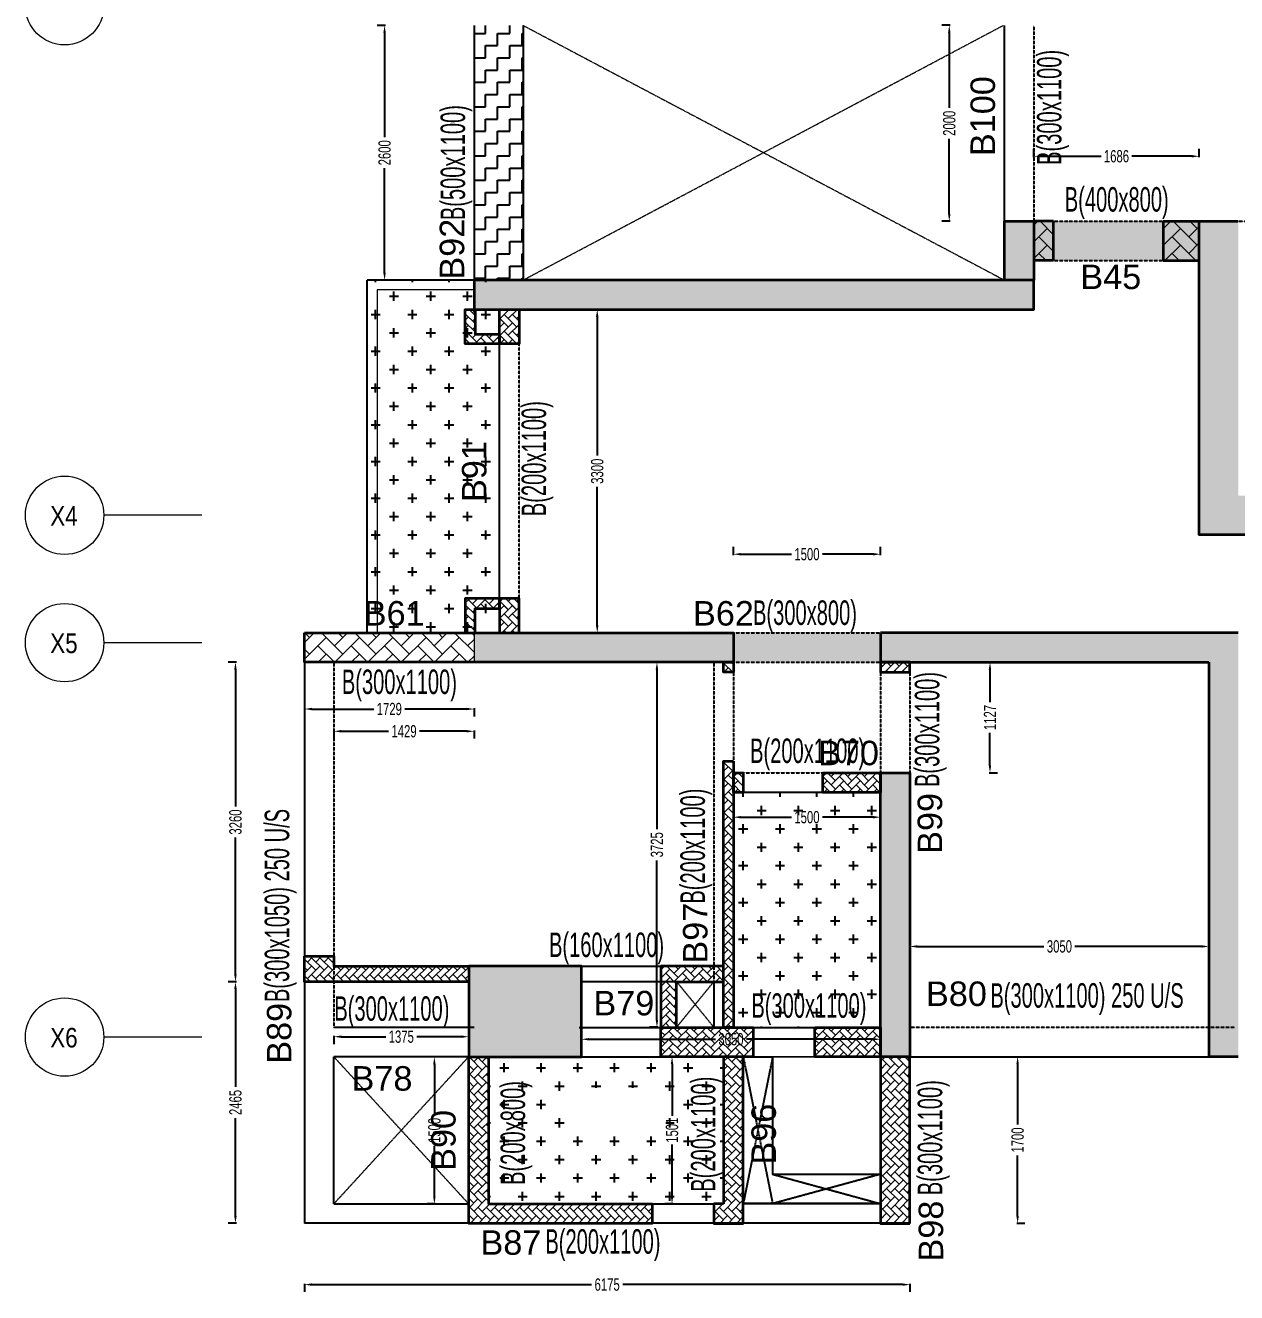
# Model space of a CAD drawing. Header units: millimetres. Extents: x 2116 to 61891, y 4333 to 33436.
# Drawn here: x 2116 to 14471, y 5499 to 18432 of the extents above; entities that cross this region are included whole.
import ezdxf
from ezdxf.enums import TextEntityAlignment as Align

# ---------------------------------------------------------------- set-up
doc = ezdxf.new("R2010")
doc.units = ezdxf.units.MM
doc.linetypes.add('Grid Line', pattern=[2222.5, 1270, -317.5, 317.5, -317.5])
doc.linetypes.add('HIDDEN', pattern=[0.375, 0.25, -0.125])
doc.layers.get('Defpoints').update_dxf_attribs({"color": 1, "lineweight": 0})
for name, color, linetype, lineweight in [('A-GRIDS', 8, 'Continuous', 9), ('A-HIDD-ABVE', 8, 'HIDDEN', 20), ('S-BEAM-IDEN', 2, 'Continuous', 9), ('S-COL HATCH', 9, 'Continuous', 0), ('S-COLS', 5, 'Continuous', 35), ('S-GRIDS', 8, 'Continuous', 9), ('S-WALL', 4, 'Continuous', 18)]:
    doc.layers.add(name, color=color, linetype=linetype, lineweight=lineweight)
for name, color, linetype in [('Beam Nos', 7, 'Continuous'), ('changes', 7, 'Continuous'), ('CUTOUT', 4, 'Continuous'), ('S-BEAM', 7, 'Continuous'), ('SUNK SLAB', 8, 'Continuous')]:
    doc.layers.add(name, color=color, linetype=linetype)
doc.styles.add('Arial Narrow', font='ARIALN.TTF', dxfattribs={"height": 300})
doc.styles.add('SC-BBS1', font='SansSerif')
doc.styles.add('SOBHA', font='swisscl.ttf', dxfattribs={"width": 0.9})
doc.styles.add('Swis721 LtCn BT', font='swisscl.ttf', dxfattribs={"width": 0.9, "height": 233.355162})
doc.dimstyles.new('S-DIM50', dxfattribs={"dimscale": 50, "dimtxt": 2.5, "dimasz": 1.5, "dimexe": 1.5, "dimexo": 1, "dimgap": 0.5, "dimtad": 0, "dimdec": 0, "dimzin": 0, "dimdsep": 46, "dimtxsty": 'SOBHA', "dimcen": 0.09, "dimclrd": 256, "dimclre": 256, "dimclrt": 6, "dimadec": 5, "dimazin": 0, "dimtfac": 1, "dimtdec": 0, "dimtofl": 0, "dimtmove": 0, "dimatfit": 3, "dimfxl": 0.18, "dimtolj": 1, "dimtzin": 0, "dimlwd": -1, "dimlwe": -1, "dimarcsym": 0})
pattern_1 = [(315, (21103954.563, 31375723.854), (84.85281374, -2e-14), [180, -60]), (45, (21103996.99, 31375681.43), (84.85281374, -2e-14), [180, -60])]
pattern_2 = [(45, (-31102401.53, 20629047.31), (0, 84.85281374), [180, -60]), (135, (-31102359.1, 20629089.737), (7e-15, 84.85281374), [180, -60])]
pattern_3 = [(315, (21103954.563, 31375723.836), (84.85281374, -2e-14), [180, -60]), (45, (21103996.99, 31375681.41), (84.85281374, -2e-14), [180, -60])]
pattern_4 = [(315, (-31090211.604, 20694843.886), (84.85281374, -1e-14), [180, -60]), (45, (-31090169.18, 20694801.46), (84.85281374, -2e-14), [180, -60])]
pattern_5 = [(45, (-31618808, 20746156.34), (0, 169.7056275), [360, -120]), (135, (-31618723.15, 20746241.2), (1e-14, 169.7056275), [360, -120])]
pattern_6 = [(0, (-31802317.54, 20724501.4), (125, 125), [125, -125]), (90, (-31802192.54, 20724501.4), (-125, 125), [125, -125])]
pattern_7 = [(0, (-31361983.94, 21110731.83), (187.5, 187.5), [93.75, -281.25]), (90, (-31361937.07, 21110684.96), (-187.5, 187.5), [93.75, -281.25])]

# ---------------------------------------------------------------- blocks, each defined once
blk = doc.blocks.new('A$Ca6b6972b')
at = {"layer": 'S-COL HATCH'}
h = blk.add_hatch(dxfattribs=at)
h.set_pattern_fill('AR-HBONE', color=256, scale=15)
h.set_pattern_definition(pattern_2)
edge = h.paths.add_edge_path()
edge.add_line((1989, 8976), (1639, 8976))
edge.add_line((1639, 8976), (1639, 9326))
edge.add_line((1639, 9326), (1739, 9326))
edge.add_line((1739, 9326), (1739, 9076))
edge.add_line((1739, 9076), (1989, 9076))
edge.add_line((1989, 9076), (1989, 8976))
h = blk.add_hatch(dxfattribs=at)
h.set_pattern_fill('AR-HBONE', color=256, scale=15, angle=-90)
h.set_pattern_definition(pattern_1)
h.paths.add_polyline_path([(1989, 8976), (2189, 8976), (2189, 9326), (1989, 9326)])
h = blk.add_hatch(dxfattribs=at)
h.set_pattern_fill('AR-HBONE', color=256, scale=15, angle=-90)
h.set_pattern_definition(pattern_3)
h.paths.add_polyline_path([(1989, 8976), (2189, 8976), (2189, 9326), (1989, 9326)])
h = blk.add_hatch(dxfattribs=at)
h.set_pattern_fill('AR-HBONE', color=256, scale=15)
h.set_pattern_definition(pattern_2)
edge = h.paths.add_edge_path()
edge.add_line((1989, 6376), (1639, 6376))
edge.add_line((1639, 6376), (1639, 6026))
edge.add_line((1639, 6026), (1739, 6026))
edge.add_line((1739, 6026), (1739, 6276))
edge.add_line((1739, 6276), (1989, 6276))
edge.add_line((1989, 6276), (1989, 6376))
h = blk.add_hatch(dxfattribs=at)
h.set_pattern_fill('AR-HBONE', color=256, scale=15, angle=-90)
h.set_pattern_definition(pattern_1)
h.paths.add_polyline_path([(1989, 6376), (2189, 6376), (2189, 6026), (1989, 6026)])
h = blk.add_hatch(dxfattribs=at)
h.set_pattern_fill('AR-HBONE', color=256, scale=15, angle=-90)
h.set_pattern_definition(pattern_3)
h.paths.add_polyline_path([(1989, 6026), (2189, 6026), (2189, 6376), (1989, 6376)])
h = blk.add_hatch(dxfattribs=at)
h.set_pattern_fill('AR-HBONE', color=256, scale=15, angle=-90)
h.set_pattern_definition([(315, (21106240.17, 31372203.845), (84.85281374, -2e-14), [180, -60]), (45, (21106282.595, 31372161.42), (84.85281374, -2e-14), [180, -60])])
h.paths.add_polyline_path([(4275, 5726), (4275, 5626), (4375, 5626), (4375, 5726)])
h = blk.add_hatch(dxfattribs=at)
h.set_pattern_fill('AR-HBONE', color=256, scale=15, angle=-90)
h.set_pattern_definition([(315, (21107940.21, 31376673.825), (84.85281374, -2e-14), [180, -60]), (45, (21107982.637, 31376631.4), (84.85281374, -2e-14), [180, -60])])
h.paths.add_polyline_path([(6175, 5726), (5875, 5726), (5875, 5626), (6175, 5626)])
h = blk.add_hatch(dxfattribs=at)
h.set_pattern_fill('AR-HBONE', color=256, scale=15, angle=-90)
h.set_pattern_definition([(315, (21106240.17, 31371193.857), (84.85281374, -2e-14), [180, -60]), (45, (21106282.595, 31371151.43), (84.85281374, -2e-14), [180, -60])])
h.paths.add_polyline_path([(4275, 4716), (4275, 2000), (4375, 2000), (4375, 4716)])
h = blk.add_hatch(dxfattribs=at)
h.set_pattern_fill('AR-HBONE', color=256, scale=15)
h.set_pattern_definition([(45, (-31362017.66, 21106363.37), (0, 84.85281374), [180, -60]), (135, (-31361975.23, 21106405.8), (7e-15, 84.85281374), [180, -60])])
h.paths.add_polyline_path([(4375, 4398), (4475, 4398), (4475, 4598), (4375, 4598)])
h = blk.add_hatch(dxfattribs=at)
h.set_pattern_fill('AR-HBONE', color=256, scale=15)
h.set_pattern_definition([(45, (-31361107.653, 21106363.37), (0, 84.85281374), [180, -60]), (135, (-31361065.227, 21106405.8), (7e-15, 84.85281374), [180, -60])])
h.paths.add_polyline_path([(5875, 4398), (5875, 4598), (5285, 4598), (5285, 4398)])
h = blk.add_hatch(dxfattribs=at)
h.set_pattern_fill('AR-HBONE', color=256, scale=15, angle=-90)
h.set_pattern_definition(pattern_4)
h.paths.add_polyline_path([(0, 2726), (200, 2726), (300, 2726), (300, 2626), (1675, 2626), (1675, 2466), (0, 2466)])
h = blk.add_hatch(dxfattribs=at)
h.set_pattern_fill('AR-HBONE', color=256, scale=15)
h.set_pattern_definition([(45, (-31100345.92, 20625022.12), (0, 84.85281374), [180, -60]), (135, (-31100303.495, 20625064.55), (7e-15, 84.85281374), [180, -60])])
h.paths.add_polyline_path([(4275, 2625), (3635, 2625), (3635, 2000), (3795, 2000), (3795, 2466), (4275, 2466)])
h = blk.add_hatch(dxfattribs=at)
h.set_pattern_fill('AR-HBONE', color=256, scale=15)
h.set_pattern_definition([(45, (-31362507.66, 21103765.56), (0, 84.85281374), [180, -60]), (135, (-31362465.23, 21103807.99), (7e-15, 84.85281374), [180, -60])])
h.paths.add_polyline_path([(4575, 1700), (4575, 2000), (3635, 2000), (3635, 1700)])
h = blk.add_hatch(dxfattribs=at)
h.set_pattern_fill('AR-HBONE', color=256, scale=15)
h.set_pattern_definition([(45, (-31361107.653, 21103765.56), (0, 84.85281374), [180, -60]), (135, (-31361065.227, 21103807.99), (7e-15, 84.85281374), [180, -60])])
h.paths.add_polyline_path([(5875, 1700), (5875, 2000), (5205, 2000), (5205, 1700)])
h = blk.add_hatch(dxfattribs=at)
h.set_pattern_fill('AR-HBONE', color=256, scale=15, angle=-90)
h.set_pattern_definition(pattern_4)
edge = h.paths.add_edge_path()
edge.add_line((1875, 1700), (1875, 200))
edge.add_line((1875, 200), (3545, 200))
edge.add_line((3545, 200), (3545, 0))
edge.add_line((3545, 0), (1675, 0))
edge.add_line((1675, 0), (1675, 1700))
edge.add_line((1675, 1700), (1875, 1700))
h = blk.add_hatch(dxfattribs=at)
h.set_pattern_fill('AR-HBONE', color=256, scale=15, angle=-90)
h.set_pattern_definition(pattern_4)
h.paths.add_polyline_path([(4275, 200), (4175, 200), (4175, 0), (4475, 0), (4475, 1700), (4275, 1700)])
h = blk.add_hatch(dxfattribs=at)
h.set_pattern_fill('AR-HBONE', color=256, scale=15, angle=-90)
h.set_pattern_definition([(315, (21107940.21, 31371048.637), (84.85281374, -2e-14), [180, -60]), (45, (21107982.637, 31371006.21), (84.85281374, -2e-14), [180, -60])])
h.paths.add_polyline_path([(5875, 0), (6175, 0), (6175, 1700), (5875, 1700)])
at = {"layer": 'S-COLS', "elevation": 0}
for points in [[(1989, 8976), (1639, 8976), (1639, 9326), (1739, 9326), (1739, 9076), (1989, 9076), (1989, 8976)], [(1989, 6376), (1639, 6376), (1639, 6026), (1739, 6026), (1739, 6276), (1989, 6276), (1989, 6376)], [(4275, 2625), (3635, 2625), (3635, 2000), (3795, 2000), (3795, 2466), (4275, 2466), (4275, 2625)]]:
    blk.add_lwpolyline(points, dxfattribs=at)
for points in [[(2189, 9326), (2189, 8976), (1989, 8976), (1989, 9326)], [(2189, 6026), (2189, 6376), (1989, 6376), (1989, 6026)], [(4375, 5726), (4375, 5626), (4275, 5626), (4275, 5726)], [(6175, 5626), (6175, 5726), (5875, 5726), (5875, 5626)], [(4375, 4716), (4375, 2000), (4275, 2000), (4275, 4716)], [(4375, 4598), (4475, 4598), (4475, 4398), (4375, 4398)], [(5285, 4598), (5875, 4598), (5875, 4398), (5285, 4398)], [(0, 2726), (200, 2726), (300, 2726), (300, 2626), (1675, 2626), (1675, 2466), (0, 2466)], [(3635, 2000), (4575, 2000), (4575, 1700), (3635, 1700)], [(5205, 2000), (5875, 2000), (5875, 1700), (5205, 1700)], [(4275, 200), (4175, 200), (4175, 0), (4475, 0), (4475, 1700), (4275, 1700)], [(6175, 0), (6175, 1700), (5875, 1700), (5875, 0)]]:
    blk.add_lwpolyline(points, close=True, dxfattribs=at)
at = {"layer": 'S-COLS'}
blk.add_lwpolyline([(1875, 1700), (1875, 200), (3545, 200), (3545, 0), (1675, 0), (1675, 1700), (1875, 1700)], dxfattribs=at)
blk = doc.blocks.new('A$C9134d95b')
at = {"layer": 'changes'}
blk.add_blockref('A$Ca6b6972b', (-2229, -13576, 0), dxfattribs=at)
blk = doc.blocks.new('A$Cbe320e20')
at = {"layer": 'S-COL HATCH', "transparency": 33554687}
h = blk.add_hatch(color=256, dxfattribs=at)
h.dxf.hatch_style = 1
h.paths.add_polyline_path([(-2086, 2800), (-2385, 2800), (-2385, 2200), (-2086, 2200)])
at = {"layer": 'S-COL HATCH'}
h = blk.add_hatch(dxfattribs=at)
h.set_pattern_fill('AR-HBONE', color=256, scale=30)
h.set_pattern_definition(pattern_5)
h.paths.add_polyline_path([(-1885, 2400), (-1885, 2800), (-2085, 2800), (-2085, 2400)])
h = blk.add_hatch(dxfattribs=at)
h.set_pattern_fill('AR-HBONE', color=256, scale=30)
h.set_pattern_definition(pattern_5)
h.paths.add_polyline_path([(-400, 2400), (-400, 2800), (-765, 2800), (-765, 2400), (-676, 2400)])
at = {"layer": 'S-COL HATCH', "transparency": 33554687}
h = blk.add_hatch(color=256, dxfattribs=at)
h.dxf.hatch_style = 1
h.paths.add_polyline_path([(4954, -400), (4954, 0), (0, 0), (0, 2800), (-400, 2800), (-400, -400)])
h = blk.add_hatch(color=256, dxfattribs=at)
h.dxf.hatch_style = 1
h.paths.add_polyline_path([(-7796, 2200), (-7796, 1900), (-2086, 1900), (-2086, 2200)])
at = {"layer": 'S-COL HATCH'}
h = blk.add_hatch(dxfattribs=at)
h.set_pattern_fill('AR-HBONE', color=256, scale=30)
h.set_pattern_definition([(45, (-31802317.5, 20729084.55), (0, 169.7056275), [360, -120]), (135, (-31802232.65, 20729169.4), (1e-14, 169.7056275), [360, -120])])
h.paths.add_polyline_path([(-7796, -1400), (-9525, -1400), (-9525, -1700), (-7796, -1700)])
at = {"layer": 'S-COL HATCH', "transparency": 33554687}
h = blk.add_hatch(color=256, dxfattribs=at)
h.dxf.hatch_style = 1
h.paths.add_polyline_path([(-5150, -1400), (-7796, -1400), (-7796, -1700), (-5150, -1700)])
h = blk.add_hatch(color=256, dxfattribs=at)
h.dxf.hatch_style = 1
h.paths.add_polyline_path([(0, -1400), (-3650, -1400), (-3650, -1700), (-300, -1700), (-300, -5725), (0, -5725)])
h = blk.add_hatch(color=256, dxfattribs=at)
h.dxf.hatch_style = 1
h.paths.add_polyline_path([(-3350, -2827), (-3650, -2827), (-3650, -5725), (-3350, -5725)])
h = blk.add_hatch(color=256, dxfattribs=at)
h.dxf.hatch_style = 1
h.paths.add_polyline_path([(-6700, -4800), (-7850, -4800), (-7850, -5725), (-6700, -5725)])
blk.add_line((-7796, -1400), (-7796, -1700), dxfattribs=at)
at = {"layer": 'S-COLS'}
for p, q in [((-1885, 2800), (-2086, 2800)), ((-1885, 2400), (-1885, 2800)), ((-765, 2800), (-765, 2400)), ((-765, 2800), (-400, 2800)), ((-1885, 2400), (-2086, 2400)), ((-765, 2400), (-400, 2400)), ((0, -1400), (-3650, -1400)), ((-3650, -1400), (-3650, -1700)), ((-3650, -1700), (-300, -1700)), ((-300, -1700), (-300, -5725)), ((0, -5725), (-300, -5725))]:
    blk.add_line(p, q, dxfattribs=at)
at = {"layer": 'S-COLS', "color": 5}
blk.add_lwpolyline([(-2385, 2800), (-2086, 2800), (-2086, 2200), (-2385, 2200)], close=True, dxfattribs=at)
at = {"layer": 'S-COLS'}
blk.add_lwpolyline([(10754, -400), (-400, -400), (-400, 2800), (0, 2800)], dxfattribs=at)
for points in [[(-7796, 1900), (-2086, 1900), (-2086, 2200), (-7796, 2200)], [(-7850, -5725), (-6700, -5725), (-6700, -4800), (-7850, -4800)]]:
    blk.add_lwpolyline(points, close=True, dxfattribs=at)
at = {"layer": 'S-COLS', "elevation": 0}
for points in [[(-9525, -1400), (-5150, -1400), (-5150, -1700), (-9525, -1700)], [(-3650, -2827), (-3350, -2827), (-3350, -5725), (-3650, -5725)]]:
    blk.add_lwpolyline(points, close=True, dxfattribs=at)
at = {"layer": 'S-WALL', "color": 7}
for p, q in [((-8885, 2200), (-7795, 2200)), ((-8885, -1400), (-8885, 2200)), ((-7795, 2100), (-8785, 2100)), ((-8785, 2100), (-8785, -1400))]:
    blk.add_line(p, q, dxfattribs=at)
blk = doc.blocks.new('A$C38189ab3')
at = {"layer": 'SUNK SLAB'}
h = blk.add_hatch(dxfattribs=at)
h.set_pattern_fill('ZIGZAG', color=8, scale=1000, style=0)
h.set_pattern_definition(pattern_6)
h.paths.add_polyline_path([(38364, 6500), (38164, 6500), (38164, 5100), (38364, 5100)])
h.paths.add_polyline_path([(39594, 2800), (37909, 2800), (37909, 2400), (39594, 2400)])
h.paths.add_polyline_path([(-656, 6500), (-696, 6500), (-696, 6150), (-856, 6150), (-856, 5100), (-656, 5100)])
h.paths.add_polyline_path([(-400, 2800), (-2086, 2800), (-2086, 2800), (-2086, 2400), (-400, 2400)])
h = blk.add_hatch(dxfattribs=at)
h.set_pattern_fill('ZIGZAG', color=8, scale=1000, style=0)
h.set_pattern_definition([(0, (-31802317.53, 20719850.86), (125, 125), [125, -125]), (90, (-31802192.53, 20719850.86), (-125, 125), [125, -125])])
h.paths.add_polyline_path([(-7296, 4800), (-7796, 4800), (-7796, 2200), (-7296, 2200)])
h = blk.add_hatch(dxfattribs=at)
h.set_pattern_fill('CROSS', color=8, scale=750, style=0)
h.set_pattern_definition(pattern_7)
h.paths.add_polyline_path([(-7536, 2200), (-8886, 2200), (-8886, -1400), (-7536, -1400)])
h = blk.add_hatch(dxfattribs=at)
h.set_pattern_fill('ZIGZAG', color=8, scale=1000, style=0)
h.set_pattern_definition(pattern_6)
h.paths.add_polyline_path([(42659, -1400), (41159, -1400), (41159, -1400), (41159, -1700), (42659, -1700)])
h.paths.add_polyline_path([(-3650, -1400), (-5150, -1400), (-5150, -1700), (-3650, -1700)])
h = blk.add_hatch(dxfattribs=at)
h.set_pattern_fill('CROSS', color=8, scale=750, style=0)
h.set_pattern_definition(pattern_7)
h.paths.add_polyline_path([(-3650, -3027), (-5150, -3027), (-5150, -5427), (-3650, -5427)])
h.paths.add_polyline_path([(-5030, -5470), (-3631, -5470), (-3631, -4942), (-5030, -4942)], flags=9)
h = blk.add_hatch(dxfattribs=at)
h.set_pattern_fill('CROSS', color=8, scale=750, style=0)
h.set_pattern_definition(pattern_7)
h.paths.add_polyline_path([(-5250, -7226), (-5250, -5725), (-7650, -5727), (-7650, -7228)])
h.paths.add_polyline_path([(-6817, -6454), (-6817, -6042), (-5839, -6042), (-5839, -6454)], flags=0)
h.paths.add_polyline_path([(-7188, -7096), (-7188, -5823), (-7715, -5823), (-7715, -7096)], flags=9)
h.paths.add_polyline_path([(-5193, -7103), (-5193, -5830), (-5720, -5830), (-5720, -7103)], flags=9)
h.paths.add_polyline_path([(-6863, -6507), (-5813, -6507), (-5813, -5988), (-6863, -5988)], flags=24)
at = {"layer": 'A-HIDD-ABVE', "linetype": 'HIDDEN'}
for p, q in [((-7296, 4800), (-2385, 2200)), ((-7296, 2200), (-2397, 4800)), ((-5730, -4960), (-5350, -5425)), ((-5730, -5425), (-5350, -4960)), ((-9227, -5725), (-7850, -7228)), ((-7852, -5727), (-9227, -7228))]:
    blk.add_line(p, q, dxfattribs=at)
at = {"layer": 'CUTOUT', "color": 8, "linetype": 'HIDDEN'}
for p, q in [((-4750, -5725), (-5050, -7225)), ((-5050, -5725), (-4750, -7225)), ((-4750, -6925), (-3650, -7225)), ((-3650, -6925), (-4750, -7225))]:
    blk.add_line(p, q, dxfattribs=at)
at = {"layer": 'CUTOUT'}
blk.add_lwpolyline([(-5050, -5725), (-4750, -5725), (-4750, -6925), (-3650, -6925), (-3650, -7225), (-5050, -7225), (-5050, -5725)], dxfattribs=at)
at = {"layer": 'S-BEAM'}
for p, q in [((-7796, 4800), (-7796, 2200)), ((-7296, 4800), (-7296, 2200)), ((-2385, 2800), (-2385, 4800)), ((-7536, 2200), (-8886, 2200)), ((-8886, -1400), (-8886, 2200)), ((-7536, -1400), (-7536, 1900)), ((-9525, -1700), (-9525, -7425)), ((-5150, -3027), (-3650, -3027)), ((-5150, -3027), (-5150, -5427)), ((-6700, -4800), (-5350, -4801)), ((-5350, -4960), (-6700, -4960)), ((-5730, -4960), (-5350, -4960)), ((-5730, -4960), (-5730, -5427)), ((-5350, -4960), (-5350, -5427)), ((-7796, -5427), (-9225, -5427)), ((-6725, -5427), (-3650, -5427)), ((-7644, -5727), (-9225, -5727)), ((-9225, -7228), (-9225, -5727)), ((-7850, -5727), (-7850, -7228)), ((-7650, -5727), (-5250, -5725)), ((-7650, -5727), (-7650, -7228)), ((-5250, -5725), (-5250, -7225)), ((-5050, -5725), (-3650, -5724)), ((-5050, -5725), (-5050, -7225)), ((-3650, -5725), (-3649, -7225)), ((-3350, -5725), (-34, -5725)), ((-3350, -5725), (-3350, -7425)), ((-9227, -7228), (-7850, -7228)), ((-7650, -7228), (-5250, -7226)), ((-5050, -7226), (-3650, -7225)), ((-3350, -7425), (-9525, -7425))]:
    blk.add_line(p, q, dxfattribs=at)
at = {"layer": 'S-BEAM', "linetype": 'HIDDEN'}
for p, q in [((-2086, 4800), (-2086, 2800)), ((-2086, 2800), (674, 2800)), ((-2086, 2400), (-400, 2400)), ((-7336, -1400), (-7336, 1900)), ((-5150, -1400), (-3650, -1400)), ((-9225, -1700), (-9225, -5427)), ((-5350, -1700), (-5350, -4960)), ((-5150, -1700), (-5150, -2827)), ((-5150, -1700), (-3650, -1700)), ((-3650, -1700), (-3650, -2827)), ((-3350, -1700), (-3350, -2827)), ((-5150, -2827), (-3650, -2827)), ((-3350, -5425), (-34, -5425))]:
    blk.add_line(p, q, dxfattribs=at)
at = {"layer": 'S-BEAM-IDEN', "style": 'Swis721 LtCn BT', "width": 0.8}
for s, rotation, p in [('B(300x1100)', 90, (-1804, 3376)), ('B(500x1100)', 90, (-7887, 2812)), ('B(400x800)', 360, (-1770, 2899)), ('B(200x1100)', 90, (-7061, -209)), ('B(300x800)', 360, (-4950, -1319)), ('B(300x1100)', 90, (-3050, -2973)), ('B(200x1100)', 360, (-4980, -2728)), ('B(200x1100)', 90, (-5441, -4163)), ('B(300x1050) 250 U/S', 90, (-9681, -5168)), ('B(160x1100)', 360, (-7031, -4708)), ('B(300x1100) 250 U/S', 360, (-2529, -5225)), ('B(300x1100)', 360, (-9221, -5359)), ('B(300x1100)', 360, (-4967, -5328)), ('B(200x1100)', 90, (-5334, -7103)), ('B(200x800)', 90, (-7275, -7034)), ('B(300x1100)', 90, (-3020, -7139)), ('B(200x1100)', 360, (-7068, -7736))]:
    blk.add_text(s, height=250, rotation=rotation, dxfattribs=at).set_placement(p)
blk.add_text('B(300x1100)', height=250, dxfattribs=at).set_placement((-9144, -2024, 0))
blk = doc.blocks.new('Grid - Type 1 Structural-6743905-11TH FLOOR LVL')
at = {"layer": 'A-GRIDS'}
blk.add_circle((0, 0), 4, dxfattribs=at)
blk = doc.blocks.new('A$Cf2260b48')
at = {"layer": 'S-GRIDS', "linetype": 'Grid Line'}
for p, q in [((-10572, -200), (-11572, -200)), ((-10572, -1500), (-11572, -1500)), ((-10572, -5525), (-11572, -5525))]:
    blk.add_line(p, q, dxfattribs=at)
at = {"layer": 'A-GRIDS', "xscale": 99.99999999999991, "yscale": 99.99999999999991, "zscale": 99.99999999999991, "rotation": 89.99999999999982}
for p in [(-11972, 5000), (-11972, -200), (-11972, -1500), (-11972, -5525)]:
    blk.add_blockref('Grid - Type 1 Structural-6743905-11TH FLOOR LVL', p, dxfattribs=at)
at = {"layer": 'A-GRIDS', "lineweight": 18, "char_height": 200, "width": 352.74, "attachment_point": 1, "style": 'Arial Narrow'}
for s, insert in [('X4', (-12119, -106)), ('X5', (-12119, -1406)), ('X6', (-12119, -5431))]:
    blk.add_mtext(s, dxfattribs=dict(at, insert=insert))
blk = doc.blocks.new('*D303')
at = {"transparency": 16777216}
for p, q in [((12402, 17087), (12402, 17171)), ((12477, 17096), (13088, 17096)), ((14013, 17096), (13402, 17096)), ((14088, 17087), (14088, 17171))]:
    blk.add_line(p, q, dxfattribs=at)
for points in [[(12477, 17109), (12477, 17084), (12402, 17096)], [(14013, 17109), (14013, 17084), (14088, 17096)]]:
    blk.add_solid(points, dxfattribs=at)
at = {"layer": 'Defpoints', "color": 0, "transparency": 16777216}
for p in [(14088, 17096), (12402, 16033), (14088, 16033)]:
    blk.add_point(p, dxfattribs=at)
at = {"color": 6, "transparency": 16777216, "insert": (13245, 17096), "char_height": 125, "attachment_point": 5, "style": 'SOBHA'}
blk.add_mtext('\\A1;1686', dxfattribs=at)
blk = doc.blocks.new('*D313')
at = {"transparency": 16777216}
for p, q in [((5263, 11237), (5263, 11153)), ((5338, 11228), (5820, 11228)), ((6617, 11228), (6135, 11228)), ((6692, 11237), (6692, 11153))]:
    blk.add_line(p, q, dxfattribs=at)
for points in [[(5338, 11241), (5338, 11216), (5263, 11228)], [(6617, 11241), (6617, 11216), (6692, 11228)]]:
    blk.add_solid(points, dxfattribs=at)
at = {"layer": 'Defpoints', "color": 0, "transparency": 16777216}
for p in [(5263, 11933), (6692, 11933), (6692, 11228)]:
    blk.add_point(p, dxfattribs=at)
at = {"color": 6, "transparency": 16777216, "insert": (5978, 11228), "char_height": 125, "attachment_point": 5, "style": 'SOBHA'}
blk.add_mtext('\\A1;1429', dxfattribs=at)
blk = doc.blocks.new('*D314')
at = {"transparency": 16777216}
for p, q in [((4963, 11464), (4963, 11380)), ((5038, 11455), (5670, 11455)), ((6617, 11455), (5985, 11455)), ((6692, 11464), (6692, 11380))]:
    blk.add_line(p, q, dxfattribs=at)
for points in [[(5038, 11468), (5038, 11443), (4963, 11455)], [(6617, 11468), (6617, 11443), (6692, 11455)]]:
    blk.add_solid(points, dxfattribs=at)
at = {"layer": 'Defpoints', "color": 0, "transparency": 16777216}
for p in [(4963, 11933), (6692, 11933), (6692, 11455)]:
    blk.add_point(p, dxfattribs=at)
at = {"color": 6, "transparency": 16777216, "insert": (5828, 11455), "char_height": 125, "attachment_point": 5, "style": 'SOBHA'}
blk.add_mtext('\\A1;1729', dxfattribs=at)
blk = doc.blocks.new('*D315')
at = {"transparency": 16777216}
for p, q in [((9338, 13026), (9338, 13110)), ((10838, 13026), (10838, 13110)), ((9413, 13035), (9931, 13035)), ((10763, 13035), (10245, 13035))]:
    blk.add_line(p, q, dxfattribs=at)
for points in [[(9413, 13048), (9413, 13023), (9338, 13035)], [(10763, 13048), (10763, 13023), (10838, 13035)]]:
    blk.add_solid(points, dxfattribs=at)
at = {"layer": 'Defpoints', "color": 0, "transparency": 16777216}
for p in [(10838, 13035), (9338, 11933), (10838, 11933)]:
    blk.add_point(p, dxfattribs=at)
at = {"color": 6, "transparency": 16777216, "insert": (10088, 13035), "char_height": 125, "attachment_point": 5, "style": 'SOBHA'}
blk.add_mtext('\\A1;1500', dxfattribs=at)
blk = doc.blocks.new('*D352')
at = {"transparency": 16777216}
for p, q in [((9338, 10360), (9338, 10276)), ((9413, 10351), (9931, 10351)), ((10763, 10351), (10245, 10351)), ((10838, 10360), (10838, 10276))]:
    blk.add_line(p, q, dxfattribs=at)
for points in [[(9413, 10364), (9413, 10339), (9338, 10351)], [(10763, 10364), (10763, 10339), (10838, 10351)]]:
    blk.add_solid(points, dxfattribs=at)
at = {"layer": 'Defpoints', "color": 0, "transparency": 16777216}
for p in [(9338, 10805), (10838, 10805), (10838, 10351)]:
    blk.add_point(p, dxfattribs=at)
at = {"color": 6, "transparency": 16777216, "insert": (10088, 10351), "char_height": 125, "attachment_point": 5, "style": 'SOBHA'}
blk.add_mtext('\\A1;1500', dxfattribs=at)
blk = doc.blocks.new('*D360')
at = {"transparency": 16777216}
for p, q in [((6297, 7905), (6213, 7905)), ((6288, 7830), (6288, 7312)), ((6288, 6480), (6288, 6998)), ((6297, 6405), (6213, 6405))]:
    blk.add_line(p, q, dxfattribs=at)
for points in [[(6275, 7830), (6300, 7830), (6288, 7905)], [(6275, 6480), (6300, 6480), (6288, 6405)]]:
    blk.add_solid(points, dxfattribs=at)
at = {"layer": 'Defpoints', "color": 0, "transparency": 16777216}
for p in [(6638, 7905, 0), (6288, 6405), (6638, 6405, 0)]:
    blk.add_point(p, dxfattribs=at)
at = {"color": 6, "transparency": 16777216, "insert": (6288, 7155), "char_height": 125, "attachment_point": 5, "rotation": 90, "style": 'SOBHA'}
blk.add_mtext('\\A1;1500', dxfattribs=at)
blk = doc.blocks.new('*D262')
at = {"transparency": 16777216}
for p, q in [((5263, 8120), (5263, 8036)), ((5338, 8111), (5793, 8111)), ((6563, 8111), (6108, 8111)), ((6638, 8120), (6638, 8036))]:
    blk.add_line(p, q, dxfattribs=at)
for points in [[(5338, 8124), (5338, 8099), (5263, 8111)], [(6563, 8124), (6563, 8099), (6638, 8111)]]:
    blk.add_solid(points, dxfattribs=at)
at = {"layer": 'Defpoints', "color": 0, "transparency": 16777216}
for p in [(5263, 8205), (6638, 8205), (5263, 8111)]:
    blk.add_point(p, dxfattribs=at)
at = {"color": 6, "transparency": 16777216, "insert": (5950, 8111), "char_height": 125, "attachment_point": 5, "style": 'SOBHA'}
blk.add_mtext('\\A1;1375', dxfattribs=at)
blk = doc.blocks.new('*D361')
at = {"transparency": 16777216}
for p, q in [((7788, 8076), (7788, 8160)), ((10838, 8076), (10838, 8160)), ((7863, 8085), (9154, 8085)), ((10763, 8085), (9472, 8085))]:
    blk.add_line(p, q, dxfattribs=at)
for points in [[(7863, 8098), (7863, 8073), (7788, 8085)], [(10763, 8098), (10763, 8073), (10838, 8085)]]:
    blk.add_solid(points, dxfattribs=at)
at = {"layer": 'Defpoints', "color": 0, "transparency": 16777216}
for p in [(10838, 8085), (7788, 7907), (10838, 7907)]:
    blk.add_point(p, dxfattribs=at)
at = {"color": 6, "transparency": 16777216, "insert": (9313, 8085), "char_height": 125, "attachment_point": 5, "style": 'SOBHA'}
blk.add_mtext('\\A1;3050', dxfattribs=at)
blk = doc.blocks.new('*D362')
at = {"transparency": 16777216}
for p, q in [((11138, 9023), (11138, 9107)), ((14188, 9023), (14188, 9107)), ((11213, 9032), (12504, 9032)), ((14113, 9032), (12822, 9032))]:
    blk.add_line(p, q, dxfattribs=at)
for points in [[(11213, 9045), (11213, 9020), (11138, 9032)], [(14113, 9045), (14113, 9020), (14188, 9032)]]:
    blk.add_solid(points, dxfattribs=at)
at = {"layer": 'Defpoints', "color": 0, "transparency": 16777216}
for p in [(14188, 9032), (11138, 7907), (14188, 7907)]:
    blk.add_point(p, dxfattribs=at)
at = {"color": 6, "transparency": 16777216, "insert": (12663, 9032), "char_height": 125, "attachment_point": 5, "style": 'SOBHA'}
blk.add_mtext('\\A1;3050', dxfattribs=at)
blk = doc.blocks.new('*D365')
at = {"transparency": 16777216}
for p, q in [((4963, 5590), (4963, 5506)), ((5038, 5581), (7892, 5581)), ((11063, 5581), (8209, 5581)), ((11138, 5590), (11138, 5506))]:
    blk.add_line(p, q, dxfattribs=at)
for points in [[(5038, 5594), (5038, 5569), (4963, 5581)], [(11063, 5594), (11063, 5569), (11138, 5581)]]:
    blk.add_solid(points, dxfattribs=at)
at = {"layer": 'Defpoints', "color": 0, "transparency": 16777216}
for p in [(4963, 6207), (11138, 6207), (4963, 5581)]:
    blk.add_point(p, dxfattribs=at)
at = {"color": 6, "transparency": 16777216, "insert": (8050, 5581), "char_height": 125, "attachment_point": 5, "style": 'SOBHA'}
blk.add_mtext('\\A1;6175', dxfattribs=at)
blk = doc.blocks.new('*D370')
at = {"transparency": 16777216}
for p, q in [((4268, 8672), (4184, 8672)), ((4259, 8597), (4259, 7598)), ((4259, 6282), (4259, 7281)), ((4268, 6207), (4184, 6207))]:
    blk.add_line(p, q, dxfattribs=at)
for points in [[(4246, 8597), (4271, 8597), (4259, 8672)], [(4246, 6282), (4271, 6282), (4259, 6207)]]:
    blk.add_solid(points, dxfattribs=at)
at = {"layer": 'Defpoints', "color": 0, "transparency": 16777216}
for p in [(4963, 8672), (4259, 6207), (4963, 6207)]:
    blk.add_point(p, dxfattribs=at)
at = {"color": 6, "transparency": 16777216, "insert": (4259, 7440), "char_height": 125, "attachment_point": 5, "rotation": 90, "style": 'SOBHA'}
blk.add_mtext('\\A1;2465', dxfattribs=at)
blk = doc.blocks.new('*D371')
at = {"transparency": 16777216}
for p, q in [((4268, 11933), (4184, 11933)), ((4259, 11858), (4259, 10461)), ((4259, 8747), (4259, 10144)), ((4268, 8672), (4184, 8672))]:
    blk.add_line(p, q, dxfattribs=at)
for points in [[(4246, 11858), (4271, 11858), (4259, 11933)], [(4246, 8747), (4271, 8747), (4259, 8672)]]:
    blk.add_solid(points, dxfattribs=at)
at = {"layer": 'Defpoints', "color": 0, "transparency": 16777216}
for p in [(4259, 11933), (4963, 11933), (4963, 8672)]:
    blk.add_point(p, dxfattribs=at)
at = {"color": 6, "transparency": 16777216, "insert": (4259, 10302), "char_height": 125, "attachment_point": 5, "rotation": 90, "style": 'SOBHA'}
blk.add_mtext('\\A1;3260', dxfattribs=at)
blk = doc.blocks.new('*D372')
at = {"transparency": 16777216}
for p, q in [((7940, 15532), (8024, 15532)), ((7949, 15457), (7949, 14041)), ((7949, 12308), (7949, 13724)), ((7940, 12233), (8024, 12233))]:
    blk.add_line(p, q, dxfattribs=at)
for points in [[(7936, 15457), (7961, 15457), (7949, 15532)], [(7936, 12308), (7961, 12308), (7949, 12233)]]:
    blk.add_solid(points, dxfattribs=at)
at = {"layer": 'Defpoints', "color": 0, "transparency": 16777216}
for p in [(6952, 15532), (6952, 12233), (7949, 12233)]:
    blk.add_point(p, dxfattribs=at)
at = {"color": 6, "transparency": 16777216, "insert": (7949, 13882), "char_height": 125, "attachment_point": 5, "rotation": 90, "style": 'SOBHA'}
blk.add_mtext('\\A1;3300', dxfattribs=at)
blk = doc.blocks.new('*D373')
at = {"transparency": 16777216}
for p, q in [((5789, 18432), (5705, 18432)), ((5780, 18357), (5780, 17291)), ((5780, 15908), (5780, 16974)), ((5789, 15833), (5705, 15833))]:
    blk.add_line(p, q, dxfattribs=at)
for points in [[(5767, 18357), (5792, 18357), (5780, 18432)], [(5767, 15908), (5792, 15908), (5780, 15833)]]:
    blk.add_solid(points, dxfattribs=at)
at = {"layer": 'Defpoints', "color": 0, "transparency": 16777216}
for p in [(7192, 18432), (5780, 15833), (7192, 15833)]:
    blk.add_point(p, dxfattribs=at)
at = {"color": 6, "transparency": 16777216, "insert": (5780, 17132), "char_height": 125, "attachment_point": 5, "rotation": 90, "style": 'SOBHA'}
blk.add_mtext('\\A1;2600', dxfattribs=at)
blk = doc.blocks.new('*D377')
at = {"transparency": 16777216}
for p, q in [((8721, 7907), (8637, 7907)), ((8712, 7832), (8712, 7304)), ((8712, 6481), (8712, 7010)), ((8721, 6406), (8637, 6406))]:
    blk.add_line(p, q, dxfattribs=at)
for points in [[(8699, 7832), (8724, 7832), (8712, 7907)], [(8699, 6481), (8724, 6481), (8712, 6406)]]:
    blk.add_solid(points, dxfattribs=at)
at = {"layer": 'Defpoints', "color": 0, "transparency": 16777216}
for p in [(8712, 7907), (9238, 7907), (9238, 6406)]:
    blk.add_point(p, dxfattribs=at)
at = {"color": 6, "transparency": 16777216, "insert": (8712, 7157), "char_height": 125, "attachment_point": 5, "rotation": 90, "style": 'SOBHA'}
blk.add_mtext('\\A1;1501', dxfattribs=at)
blk = doc.blocks.new('*D378')
at = {"transparency": 16777216}
for p, q in [((8567, 11933), (8483, 11933)), ((8558, 11858), (8558, 10228)), ((8558, 8282), (8558, 9911)), ((8567, 8207), (8483, 8207))]:
    blk.add_line(p, q, dxfattribs=at)
for points in [[(8545, 11858), (8570, 11858), (8558, 11933)], [(8545, 8282), (8570, 8282), (8558, 8207)]]:
    blk.add_solid(points, dxfattribs=at)
at = {"layer": 'Defpoints', "color": 0, "transparency": 16777216}
for p in [(8558, 11933), (9138, 11933), (9138, 8207)]:
    blk.add_point(p, dxfattribs=at)
at = {"color": 6, "transparency": 16777216, "insert": (8558, 10070), "char_height": 125, "attachment_point": 5, "rotation": 90, "style": 'SOBHA'}
blk.add_mtext('\\A1;3725', dxfattribs=at)
blk = doc.blocks.new('*D379')
at = {"transparency": 16777216}
for p, q in [((12228, 7907), (12312, 7907)), ((12237, 7832), (12237, 7215)), ((12237, 6282), (12237, 6900)), ((12228, 6207), (12312, 6207))]:
    blk.add_line(p, q, dxfattribs=at)
for points in [[(12224, 7832), (12249, 7832), (12237, 7907)], [(12224, 6282), (12249, 6282), (12237, 6207)]]:
    blk.add_solid(points, dxfattribs=at)
at = {"layer": 'Defpoints', "color": 0, "transparency": 16777216}
for p in [(11138, 7907), (11138, 6207), (12237, 6207)]:
    blk.add_point(p, dxfattribs=at)
at = {"color": 6, "transparency": 16777216, "insert": (12237, 7057), "char_height": 125, "attachment_point": 5, "rotation": 90, "style": 'SOBHA'}
blk.add_mtext('\\A1;1700', dxfattribs=at)
blk = doc.blocks.new('*D380')
at = {"transparency": 16777216}
for p, q in [((11946, 11932), (12030, 11932)), ((11955, 11857), (11955, 11525)), ((11955, 10880), (11955, 11212)), ((11946, 10805), (12030, 10805))]:
    blk.add_line(p, q, dxfattribs=at)
for points in [[(11942, 11857), (11967, 11857), (11955, 11932)], [(11942, 10880), (11967, 10880), (11955, 10805)]]:
    blk.add_solid(points, dxfattribs=at)
at = {"layer": 'Defpoints', "color": 0, "transparency": 16777216}
for p in [(11138, 11932), (11138, 10805), (11955, 10805)]:
    blk.add_point(p, dxfattribs=at)
at = {"color": 6, "transparency": 16777216, "insert": (11955, 11369), "char_height": 125, "attachment_point": 5, "rotation": 90, "style": 'SOBHA'}
blk.add_mtext('\\A1;1127', dxfattribs=at)
blk = doc.blocks.new('*D381')
at = {"transparency": 16777216}
for p, q in [((11549, 18433), (11465, 18433)), ((11540, 18358), (11540, 17591)), ((11540, 16508), (11540, 17274)), ((11549, 16433), (11465, 16433))]:
    blk.add_line(p, q, dxfattribs=at)
for points in [[(11527, 18358), (11552, 18358), (11540, 18433)], [(11527, 16508), (11552, 16508), (11540, 16433)]]:
    blk.add_solid(points, dxfattribs=at)
at = {"layer": 'Defpoints', "color": 0, "transparency": 16777216}
for p in [(12103, 18433, 0), (11540, 16433), (12103, 16433)]:
    blk.add_point(p, dxfattribs=at)
at = {"color": 6, "transparency": 16777216, "insert": (11540, 17433), "char_height": 125, "attachment_point": 5, "rotation": 90, "style": 'SOBHA'}
blk.add_mtext('\\A1;2000', dxfattribs=at)

msp = doc.modelspace()

# ---------------------------------------------------------------- block references
at = {"layer": 'changes'}
msp.add_blockref('A$C9134d95b', (7192.3, 19782.5), dxfattribs=at)
at = {"layer": 'CUTOUT'}
msp.add_blockref('A$C38189ab3', (14488, 13632.5), dxfattribs=at)
at = {"layer": 'S-COLS'}
msp.add_blockref('A$Cbe320e20', (14488, 13632.5), dxfattribs=at)
at = {"layer": 'S-WALL'}
msp.add_blockref('A$Cf2260b48', (14488, 13632.5), dxfattribs=at)

# ---------------------------------------------------------------- texts
at = {"layer": 'Beam Nos', "style": 'SC-BBS1'}
for s, p in [('B100', (12081, 17505.9, 0)), ('B92', (6667, 16148.1, 0)), ('B91', (6893.4, 13878.6)), ('B99', (11542, 10287.9, 0)), ('B97', (9148.5, 9167.7, 0)), ('B89', (4904, 8145.9)), ('B96', (9846.6, 7116.7)), ('B90', (6579, 7053)), ('B98', (11552.5, 6127.4, 0))]:
    msp.add_text(s, height=250, rotation=90, dxfattribs=at).set_placement(p, align=Align.BOTTOM_CENTER)
for s, p in [('B45', (13187, 15665.9)), ('B61', (5878, 12232.5)), ('B62', (9236, 12232.1)), ('B70', (10511.7, 10806.6)), ('B80', (11612.6, 8349.6)), ('B79', (8220, 8253.9)), ('B78', (5753.2, 7485.6)), ('B87', (7068.5, 5810.8))]:
    msp.add_text(s, height=250, dxfattribs=at).set_placement(p, align=Align.BOTTOM_CENTER)

# ---------------------------------------------------------------- dimensions: what is measured, and where the dimension line sits
at = {"color": 1}
for base, p1, p2, picture, middle in [((5779.6, 15832.5), (7192.3, 18432.5), (7192.3, 15832.5), '*D373', (5779.6, 17132.5)), ((11539.6, 16432.5), (12102.7, 18432.5, 0), (12102.7, 16432.5), '*D381', (11539.6, 17432.5)), ((7948.6, 12232.5), (6952.4, 15532.1), (6952.4, 12232.5), '*D372', (7948.6, 13882.3)), ((4258.6, 11932.5), (4963, 8672.1), (4963, 11932.5), '*D371', (4258.6, 10302.3)), ((8557.6, 11932.5), (9138, 8207.3), (9138, 11932.5), '*D378', (8557.6, 10069.9)), ((11954.6, 10805.1), (11138, 11932.1), (11138, 10805.1), '*D380', (11954.6, 11368.6)), ((4258.6, 6207.3), (4963, 8672.1), (4963, 6207.3), '*D370', (4258.6, 7439.7)), ((6287.6, 6404.9), (6638, 7905.3, 0), (6638, 6404.9, 0), '*D360', (6287.6, 7155.1)), ((8711.6408, 7906.9098), (9237.97, 6406.3814), (9237.97, 7906.9098), '*D377', (8711.6408, 7156.6456)), ((12236.6, 6207.3), (11138, 7907.3), (11138, 6207.3), '*D379', (12236.6, 7057.3))]:
    dim = msp.add_linear_dim(base=base, p1=p1, p2=p2, angle=90, dimstyle='S-DIM50', override={"dimfxlon": 1, "dimarcsym": 2}, dxfattribs=at)
    dim.commit()
    dim.dimension.update_dxf_attribs({"geometry": picture, "text_midpoint": middle})
for base, p1, p2, picture, middle in [((14088, 17096.2), (12402.4, 16032.5), (14088, 16032.5), '*D303', (13245.2, 17096.2)), ((10838, 13035.2), (9338, 11932.5), (10838, 11932.5), '*D315', (10088, 13035.2)), ((6692.3, 11455.2), (4963, 11932.5), (6692.3, 11932.5), '*D314', (5827.7, 11455.2)), ((6692.3, 11228.2), (5263, 11932.5), (6692.3, 11932.5), '*D313', (5977.7, 11228.2)), ((10838, 10351.2), (9338, 10804.7), (10838, 10804.7), '*D352', (10088, 10351.2)), ((14188, 9032.2), (11138, 7907.3), (14188, 7907.3), '*D362', (12663, 9032.2)), ((5263, 8111.2), (6638, 8205.1), (5263, 8205.1), '*D262', (5950.5, 8111.2)), ((10838, 8085.2), (7788, 7907.3), (10838, 7906.9), '*D361', (9313, 8085.2)), ((4963, 5581.2), (11138, 6207.3), (4963, 6207.3), '*D365', (8050.5, 5581.2))]:
    dim = msp.add_linear_dim(base=base, p1=p1, p2=p2, dimstyle='S-DIM50', override={"dimfxlon": 1, "dimarcsym": 2}, dxfattribs=at)
    dim.commit()
    dim.dimension.update_dxf_attribs({"geometry": picture, "text_midpoint": middle})

doc.saveas('drawing.dxf')
